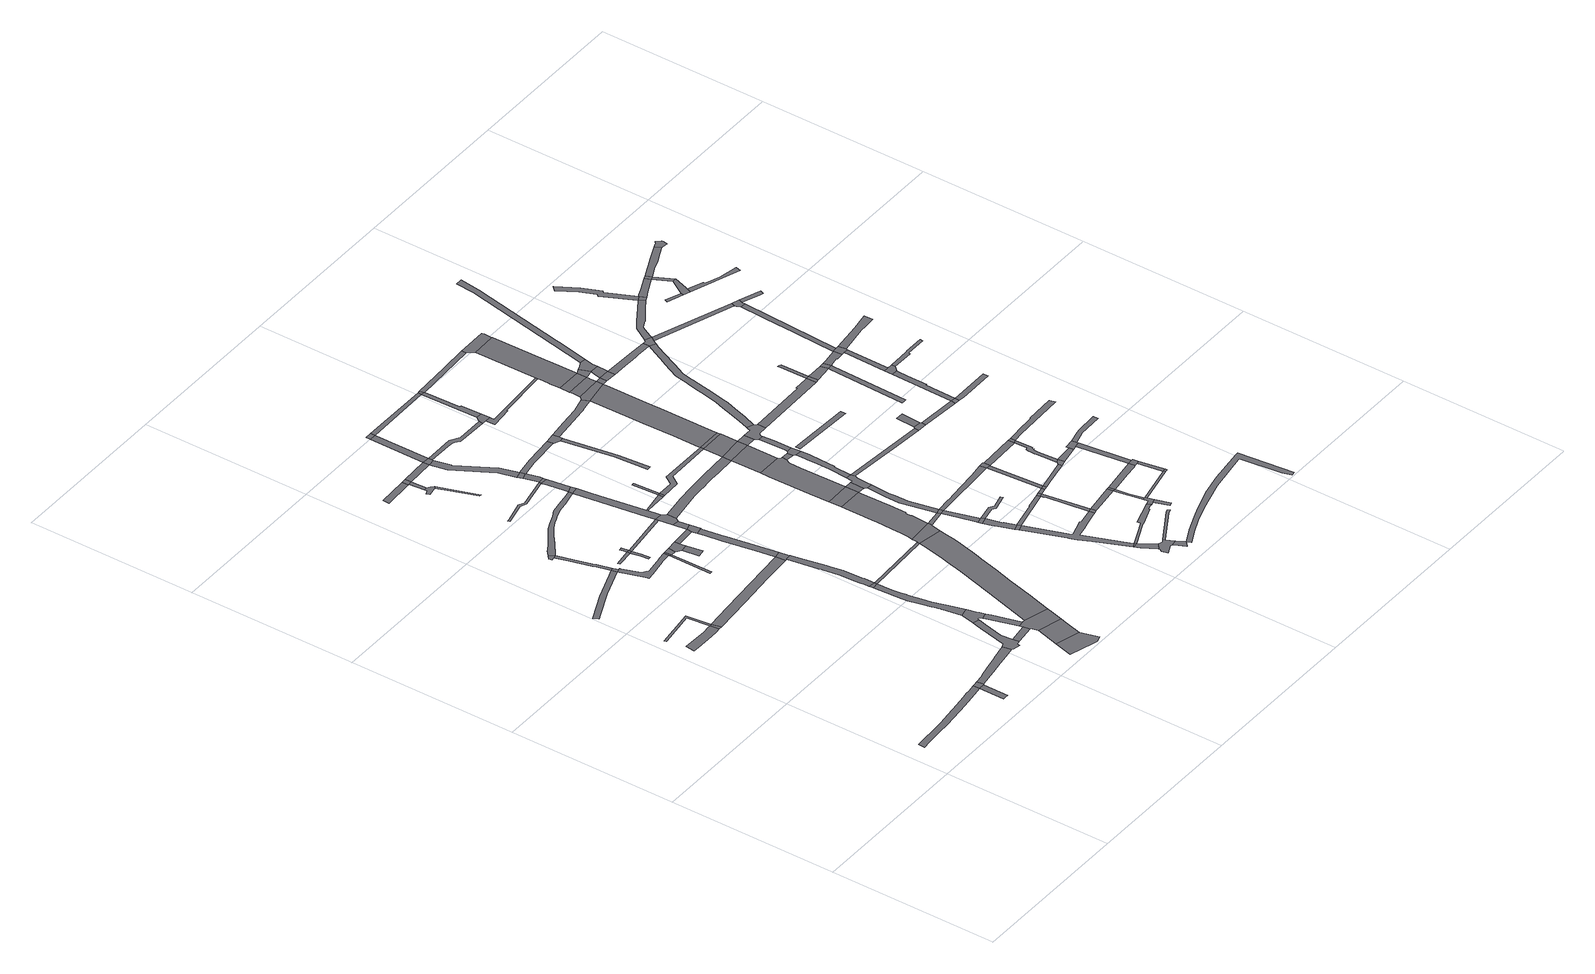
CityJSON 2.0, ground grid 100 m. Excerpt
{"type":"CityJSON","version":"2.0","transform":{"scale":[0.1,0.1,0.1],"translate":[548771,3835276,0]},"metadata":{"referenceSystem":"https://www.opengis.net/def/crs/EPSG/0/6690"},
"CityObjects":{
"road1":{"type":"Road","attributes":{"RoadStructureAttribute.sectionType":"1"},"geometry":[{"type":"MultiSurface","lod":"1","boundaries":[[[0,1,2,3,4,5,6,7,8,9,10,11,12,13,14,15,16,17,18,19]]]}]},
"road2":{"type":"Road","attributes":{"RoadStructureAttribute.sectionType":"1"},"geometry":[{"type":"MultiSurface","lod":"1","boundaries":[[[20,21,22,23,24,25,26,27,28,29,30]]]}]},
"road3":{"type":"Road","attributes":{"RoadStructureAttribute.sectionType":"1"},"geometry":[{"type":"MultiSurface","lod":"1","boundaries":[[[31,32,33,34,30,35]]]}]},
"road4":{"type":"Road","geometry":[{"type":"MultiSurface","lod":"1","boundaries":[[[19,36,37,38,39]]]}]},
"road5":{"type":"Road","geometry":[{"type":"MultiSurface","lod":"1","boundaries":[[[40,41,0,19,39,42,43,44]]]}]},
"road6":{"type":"Road","geometry":[{"type":"MultiSurface","lod":"1","boundaries":[[[35,30,29,45]]]}]},
"road7":{"type":"Road","attributes":{"RoadStructureAttribute.sectionType":"1"},"geometry":[{"type":"MultiSurface","lod":"1","boundaries":[[[46,47,48,49,50,51,52,53]]]}]},
"road8":{"type":"Road","attributes":{"RoadStructureAttribute.sectionType":"1"},"geometry":[{"type":"MultiSurface","lod":"1","boundaries":[[[54,55,56,57,58,59,40,44,60,61,62,63,64,65,66]]]}]},
"road9":{"type":"Road","geometry":[{"type":"MultiSurface","lod":"1","boundaries":[[[67,68,69,70,71]]]}]},
"road10":{"type":"Road","geometry":[{"type":"MultiSurface","lod":"1","boundaries":[[[72,46,53,73]]]}]},
"road11":{"type":"Road","attributes":{"RoadStructureAttribute.sectionType":"1"},"geometry":[{"type":"MultiSurface","lod":"1","boundaries":[[[74,75,76,71,70,77,78,79,46,72]]]}]},
"road12":{"type":"Road","attributes":{"RoadStructureAttribute.sectionType":"1"},"geometry":[{"type":"MultiSurface","lod":"1","boundaries":[[[80,81,82,35,45,83,84,85]]]}]},
"road13":{"type":"Road","attributes":{"RoadStructureAttribute.sectionType":"1"},"geometry":[{"type":"MultiSurface","lod":"1","boundaries":[[[86,87,88,89,90,91,92,93,94,73,53,95,96,97,98,99,100,101,102,103]]]}]},
"road14":{"type":"Road","attributes":{"RoadStructureAttribute.sectionType":"1"},"geometry":[{"type":"MultiSurface","lod":"1","boundaries":[[[104,105,106,107]]]}]},
"road15":{"type":"Road","attributes":{"RoadStructureAttribute.sectionType":"1"},"geometry":[{"type":"MultiSurface","lod":"1","boundaries":[[[108,109,110,111,112,54,66,113,114,115,116,117,118,119,120,121,122,123,124]]]}]},
"road16":{"type":"Road","attributes":{"RoadStructureAttribute.sectionType":"1"},"geometry":[{"type":"MultiSurface","lod":"1","boundaries":[[[125,126,127,128,129,107]]]}]},
"road17":{"type":"Road","geometry":[{"type":"MultiSurface","lod":"1","boundaries":[[[130,118,117,131]]]}]},
"road18":{"type":"Road","geometry":[{"type":"MultiSurface","lod":"1","boundaries":[[[104,107,129,132]]]}]},
"road19":{"type":"Road","geometry":[{"type":"MultiSurface","lod":"1","boundaries":[[[133,134,104,132]]]}]},
"road20":{"type":"Road","attributes":{"RoadStructureAttribute.sectionType":"1"},"geometry":[{"type":"MultiSurface","lod":"1","boundaries":[[[102,135,136,137]]]}]},
"road21":{"type":"Road","geometry":[{"type":"MultiSurface","lod":"1","boundaries":[[[138,139,140,141,142,143]]]}]},
"road22":{"type":"Road","geometry":[{"type":"MultiSurface","lod":"1","boundaries":[[[144,103,102,137]]]}]},
"road23":{"type":"Road","geometry":[{"type":"MultiSurface","lod":"1","boundaries":[[[145,146,147,148,108,124,149,150,151,152]]]}]},
"road24":{"type":"Road","attributes":{"RoadStructureAttribute.sectionType":"1"},"geometry":[{"type":"MultiSurface","lod":"1","boundaries":[[[153,144,137,154]]]}]},
"road25":{"type":"Road","attributes":{"RoadStructureAttribute.sectionType":"1"},"geometry":[{"type":"MultiSurface","lod":"1","boundaries":[[[155,156,152,151,157,158,159,160]]]}]},
"road26":{"type":"Road","attributes":{"RoadStructureAttribute.sectionType":"1"},"geometry":[{"type":"MultiSurface","lod":"1","boundaries":[[[161,138,143,162,163]]]}]},
"road27":{"type":"Road","attributes":{"RoadStructureAttribute.sectionType":"1"},"geometry":[{"type":"MultiSurface","lod":"1","boundaries":[[[164,165,166,167]]]}]},
"road28":{"type":"Road","attributes":{"RoadStructureAttribute.sectionType":"1"},"geometry":[{"type":"MultiSurface","lod":"1","boundaries":[[[168,169,170,171,172,173,174,175,176,177,178,179,180,181,182,67,71,183,184,185,186,187,188,189,190,191,192,193,194,195,196,197,198,199,200,201,202]]]}]},
"road29":{"type":"Road","attributes":{"RoadStructureAttribute.sectionType":"1"},"geometry":[{"type":"MultiSurface","lod":"1","boundaries":[[[203,204,205,206,207,208,209,210,211,212,213,214,215,216,217,218,219,220,148,147]]]}]},
"road30":{"type":"Road","geometry":[{"type":"MultiSurface","lod":"1","boundaries":[[[221,222,223,224]]]}]},
"road31":{"type":"Road","geometry":[{"type":"MultiSurface","lod":"1","boundaries":[[[225,153,154,224,223,226]]]}]},
"road32":{"type":"Road","geometry":[{"type":"MultiSurface","lod":"1","boundaries":[[[227,160,159,130,131,228,229,161,163,230,231]]]}]},
"road33":{"type":"Road","geometry":[{"type":"MultiSurface","lod":"1","boundaries":[[[232,233,211,210,234]]]}]},
"road34":{"type":"Road","attributes":{"RoadStructureAttribute.sectionType":"1"},"geometry":[{"type":"MultiSurface","lod":"1","boundaries":[[[235,132,129,236]]]}]},
"road35":{"type":"Road","geometry":[{"type":"MultiSurface","lod":"1","boundaries":[[[237,238,239,240,241,242,243,244]]]}]},
"road36":{"type":"Road","attributes":{"RoadStructureAttribute.sectionType":"1"},"geometry":[{"type":"MultiSurface","lod":"1","boundaries":[[[245,246,239,238]]]}]},
"road37":{"type":"Road","attributes":{"RoadStructureAttribute.sectionType":"1"},"geometry":[{"type":"MultiSurface","lod":"1","boundaries":[[[247,248,249,250,251,252,253,254,255,256,257,258,259,260,261,262,232,234]]]}]},
"road38":{"type":"Road","geometry":[{"type":"MultiSurface","lod":"1","boundaries":[[[263,164,167,264,246,245]]]}]},
"road39":{"type":"Road","attributes":{"RoadStructureAttribute.sectionType":"1"},"geometry":[{"type":"MultiSurface","lod":"1","boundaries":[[[265,266,267,268,269,270,244,243]]]}]},
"road40":{"type":"Road","attributes":{"RoadStructureAttribute.sectionType":"1"},"geometry":[{"type":"MultiSurface","lod":"1","boundaries":[[[271,272,225,226,273,274]]]}]},
"road41":{"type":"Road","geometry":[{"type":"MultiSurface","lod":"1","boundaries":[[[275,276,80,85,254,253]]]}]},
"road42":{"type":"Road","attributes":{"RoadStructureAttribute.sectionType":"1"},"geometry":[{"type":"MultiSurface","lod":"1","boundaries":[[[277,278,279,280,281,282,283,284,285,286]]]}]},
"road43":{"type":"Road","attributes":{"RoadStructureAttribute.sectionType":"1"},"geometry":[{"type":"MultiSurface","lod":"1","boundaries":[[[287,288,289,290,291,292,293,294,80,276]]]}]},
"road44":{"type":"Road","attributes":{"RoadStructureAttribute.sectionType":"1"},"geometry":[{"type":"MultiSurface","lod":"1","boundaries":[[[295,263,245,296]]]}]},
"road45":{"type":"Road","geometry":[{"type":"MultiSurface","lod":"1","boundaries":[[[297,298,271,274,291,290]]]}]},
"road46":{"type":"Road","attributes":{"RoadStructureAttribute.sectionType":"1"},"geometry":[{"type":"MultiSurface","lod":"1","boundaries":[[[299,271,298,300]]]}]},
"road47":{"type":"Road","geometry":[{"type":"MultiSurface","lod":"1","boundaries":[[[235,236,301,299,300,302,303,304,305]]]}]},
"road48":{"type":"Road","attributes":{"RoadStructureAttribute.sectionType":"1"},"geometry":[{"type":"MultiSurface","lod":"1","boundaries":[[[306,234,210,307]]]}]},
"road49":{"type":"Road","attributes":{"RoadStructureAttribute.sectionType":"1"},"geometry":[{"type":"MultiSurface","lod":"1","boundaries":[[[308,309,310,311,312,202,313,314,315,235,305]]]}]},
"road50":{"type":"Road","geometry":[{"type":"MultiSurface","lod":"1","boundaries":[[[295,296,316,317,318,319]]]}]},
"road51":{"type":"Road","attributes":{"RoadStructureAttribute.sectionType":"1"},"geometry":[{"type":"MultiSurface","lod":"1","boundaries":[[[307,320,321,322,323,324,325,326,327,328,329,330,331,227,231,332,333,334,335,336,337,338,339,340,341,342,343,344]]]}]},
"road52":{"type":"Road","geometry":[{"type":"MultiSurface","lod":"1","boundaries":[[[345,346,168,202,312]]]}]},
"road53":{"type":"Road","attributes":{"RoadStructureAttribute.sectionType":"1"},"geometry":[{"type":"MultiSurface","lod":"1","boundaries":[[[347,348,349,316,296,350,351,352,353]]]}]},
"road54":{"type":"Road","attributes":{"RoadStructureAttribute.sectionType":"1"},"geometry":[{"type":"MultiSurface","lod":"1","boundaries":[[[286,354,355,356,357,346,345,358]]]}]},
"road55":{"type":"Road","geometry":[{"type":"MultiSurface","lod":"1","boundaries":[[[359,277,286,358]]]}]},
"road56":{"type":"Road","attributes":{"RoadStructureAttribute.sectionType":"1"},"geometry":[{"type":"MultiSurface","lod":"1","boundaries":[[[360,361,362,363,364,365,277,359]]]}]},
"road57":{"type":"Road","geometry":[{"type":"MultiSurface","lod":"1","boundaries":[[[366,353,352,363,362]]]}]},
"road58":{"type":"Road","attributes":{"RoadStructureAttribute.sectionType":"1"},"geometry":[{"type":"MultiSurface","lod":"1","boundaries":[[[367,368,369,370,371]]]}]},
"road59":{"type":"Road","attributes":{"RoadStructureAttribute.sectionType":"1"},"geometry":[{"type":"MultiSurface","lod":"1","boundaries":[[[372,295,319,373,374,375]]]}]},
"road60":{"type":"Road","geometry":[{"type":"MultiSurface","lod":"1","boundaries":[[[376,377,372,375]]]}]},
"road61":{"type":"Road","geometry":[{"type":"MultiSurface","lod":"1","boundaries":[[[378,367,371,379]]]}]},
"road62":{"type":"Road","geometry":[{"type":"MultiSurface","lod":"1","boundaries":[[[380,381,382,367,378]]]}]},
"road63":{"type":"Road","attributes":{"RoadStructureAttribute.sectionType":"1"},"geometry":[{"type":"MultiSurface","lod":"1","boundaries":[[[383,384,319,318,385,386,387,388,389,390,391,392,393]]]}]},
"road64":{"type":"Road","attributes":{"RoadStructureAttribute.sectionType":"1"},"geometry":[{"type":"MultiSurface","lod":"1","boundaries":[[[394,395,366,362,396,397,398,399]]]}]},
"road65":{"type":"Road","attributes":{"RoadStructureAttribute.sectionType":"1"},"geometry":[{"type":"MultiSurface","lod":"1","boundaries":[[[400,401,402,403,404,405,406,304,303,407,408,409,410,411,412,413,414,415,416]]]}]},
"road66":{"type":"Road","geometry":[{"type":"MultiSurface","lod":"1","boundaries":[[[417,418,419,420,306,307,344,421,422,423]]]}]},
"road67":{"type":"Road","attributes":{"RoadStructureAttribute.sectionType":"1"},"geometry":[{"type":"MultiSurface","lod":"1","boundaries":[[[376,375,424,425]]]}]},
"road68":{"type":"Road","attributes":{"RoadStructureAttribute.sectionType":"1"},"geometry":[{"type":"MultiSurface","lod":"1","boundaries":[[[426,427,428,429,430,431,432,418,417,433,434,435,436,437,438,439,440]]]}]},
"road69":{"type":"Road","attributes":{"RoadStructureAttribute.sectionType":"1"},"geometry":[{"type":"MultiSurface","lod":"1","boundaries":[[[441,442,378,379,443,444,445,446]]]}]},
"road70":{"type":"Road","attributes":{"RoadStructureAttribute.sectionType":"1"},"geometry":[{"type":"MultiSurface","lod":"1","boundaries":[[[447,448,449,450,451,452,453]]]}]},
"road71":{"type":"Road","geometry":[{"type":"MultiSurface","lod":"1","boundaries":[[[454,394,399,455,453,452,456]]]}]},
"road72":{"type":"Road","attributes":{"RoadStructureAttribute.sectionType":"1"},"geometry":[{"type":"MultiSurface","lod":"1","boundaries":[[[457,417,423,458]]]}]},
"road73":{"type":"Road","geometry":[{"type":"MultiSurface","lod":"1","boundaries":[[[459,460,426,440]]]}]},
"road74":{"type":"Road","geometry":[{"type":"MultiSurface","lod":"1","boundaries":[[[461,462,463,464,393,392,465,466]]]}]},
"road75":{"type":"Road","geometry":[{"type":"MultiSurface","lod":"1","boundaries":[[[467,468,469,470]]]}]},
"road76":{"type":"Road","attributes":{"RoadStructureAttribute.sectionType":"1"},"geometry":[{"type":"MultiSurface","lod":"1","boundaries":[[[471,458,472,473,468,467]]]}]},
"road77":{"type":"Road","attributes":{"RoadStructureAttribute.sectionType":"1"},"geometry":[{"type":"MultiSurface","lod":"1","boundaries":[[[474,475,470,469,476,477,478,479]]]}]},
"road78":{"type":"Road","geometry":[{"type":"MultiSurface","lod":"1","boundaries":[[[480,457,458,471]]]}]},
"road79":{"type":"Road","geometry":[{"type":"MultiSurface","lod":"1","boundaries":[[[479,478,481,482]]]}]},
"road80":{"type":"Road","attributes":{"RoadStructureAttribute.sectionType":"1"},"geometry":[{"type":"MultiSurface","lod":"1","boundaries":[[[483,484,485,486,487,460,459,488,489,490,491,492,493]]]}]},
"road81":{"type":"Road","attributes":{"RoadStructureAttribute.sectionType":"1"},"geometry":[{"type":"MultiSurface","lod":"1","boundaries":[[[494,495,496,497,498,457,480,499,500,501,502,503]]]}]},
"road82":{"type":"Road","attributes":{"RoadStructureAttribute.sectionType":"1"},"geometry":[{"type":"MultiSurface","lod":"1","boundaries":[[[424,462,461,504,505,506]]]}]},
"road83":{"type":"Road","attributes":{"RoadStructureAttribute.sectionType":"1"},"geometry":[{"type":"MultiSurface","lod":"1","boundaries":[[[459,440,507,508]]]}]},
"road84":{"type":"Road","geometry":[{"type":"MultiSurface","lod":"1","boundaries":[[[509,510,511]]]}]},
"road85":{"type":"Road","attributes":{"RoadStructureAttribute.sectionType":"1"},"geometry":[{"type":"MultiSurface","lod":"1","boundaries":[[[511,510,512,513,514]]]}]},
"road86":{"type":"Road","attributes":{"RoadStructureAttribute.sectionType":"1"},"geometry":[{"type":"MultiSurface","lod":"1","boundaries":[[[515,516,517,518,482,481,519,520,521,522,523,524,510,509,525,526,527,528,529,530,531,532]]]}]},
"road87":{"type":"Road","geometry":[{"type":"MultiSurface","lod":"1","boundaries":[[[533,425,424,506]]]}]},
"road88":{"type":"Road","geometry":[{"type":"MultiSurface","lod":"1","boundaries":[[[534,535,536,537,508,507,538,539,494,503,540,541,542,543,544]]]}]},
"road89":{"type":"Road","geometry":[{"type":"MultiSurface","lod":"1","boundaries":[[[545,546,514,513,547,548,549,550,551,552,553,554]]]}]},
"road90":{"type":"Road","geometry":[{"type":"MultiSurface","lod":"1","boundaries":[[[555,416,556,485,484]]]}]},
"road91":{"type":"Road","geometry":[{"type":"MultiSurface","lod":"1","boundaries":[[[557,558,559,560,561,562,467,470]]]}]},
"road92":{"type":"Road","attributes":{"RoadStructureAttribute.sectionType":"1"},"geometry":[{"type":"MultiSurface","lod":"1","boundaries":[[[563,564,565,566,454,456,567,568,569,570,571,572,573]]]}]},
"road93":{"type":"Road","geometry":[{"type":"MultiSurface","lod":"1","boundaries":[[[574,552,551,575,576,577]]]}]},
"road94":{"type":"Road","geometry":[{"type":"MultiSurface","lod":"1","boundaries":[[[578,400,416,555]]]}]},
"road95":{"type":"Road","attributes":{"RoadStructureAttribute.sectionType":"1"},"geometry":[{"type":"MultiSurface","lod":"1","boundaries":[[[579,580,581,479,482,582]]]}]},
"road96":{"type":"Road","attributes":{"RoadStructureAttribute.sectionType":"1"},"geometry":[{"type":"MultiSurface","lod":"1","boundaries":[[[445,583,584,400,578,585,586,587]]]}]},
"road97":{"type":"Road","attributes":{"RoadStructureAttribute.sectionType":"1"},"geometry":[{"type":"MultiSurface","lod":"1","boundaries":[[[588,589,466,465,590,591,592,593,594,595,596]]]}]},
"road98":{"type":"Road","geometry":[{"type":"MultiSurface","lod":"1","boundaries":[[[597,446,445,587]]]}]},
"road99":{"type":"Road","attributes":{"RoadStructureAttribute.sectionType":"1"},"geometry":[{"type":"MultiSurface","lod":"1","boundaries":[[[598,599,600,601,602,603,604,534,544,605,606,607,608,609,610,611,612]]]}]},
"road100":{"type":"Road","attributes":{"RoadStructureAttribute.sectionType":"1"},"geometry":[{"type":"MultiSurface","lod":"1","boundaries":[[[493,492,613,614]]]}]},
"road101":{"type":"Road","attributes":{"RoadStructureAttribute.sectionType":"1"},"geometry":[{"type":"MultiSurface","lod":"1","boundaries":[[[615,616,617,618,619,620,480,471,621]]]}]},
"road102":{"type":"Road","geometry":[{"type":"MultiSurface","lod":"1","boundaries":[[[622,623,624,625,626,614,613,627,628,598,612]]]}]},
"road103":{"type":"Road","attributes":{"RoadStructureAttribute.sectionType":"1"},"geometry":[{"type":"MultiSurface","lod":"1","boundaries":[[[629,630,631,632,633,634,509,511,635,636,637,638,639,640,641]]]}]},
"road104":{"type":"Road","attributes":{"RoadStructureAttribute.sectionType":"1"},"geometry":[{"type":"MultiSurface","lod":"1","boundaries":[[[642,578,555,643]]]}]},
"road105":{"type":"Road","geometry":[{"type":"MultiSurface","lod":"1","boundaries":[[[644,532,531,645]]]}]},
"road106":{"type":"Road","attributes":{"RoadStructureAttribute.sectionType":"1"},"geometry":[{"type":"MultiSurface","lod":"1","boundaries":[[[646,647,648,649,624,623]]]}]},
"road107":{"type":"Road","attributes":{"RoadStructureAttribute.sectionType":"1"},"geometry":[{"type":"MultiSurface","lod":"1","boundaries":[[[650,651,652,653,654,655,656,657,545,554]]]}]},
"road108":{"type":"Road","attributes":{"RoadStructureAttribute.sectionType":"1"},"geometry":[{"type":"MultiSurface","lod":"1","boundaries":[[[658,582,659,660,532,644]]]}]},
"road109":{"type":"Road","attributes":{"RoadStructureAttribute.sectionType":"1"},"geometry":[{"type":"MultiSurface","lod":"1","boundaries":[[[661,662,663,664,665,573,666,667,668,669,446,597]]]}]},
"road110":{"type":"Road","attributes":{"RoadStructureAttribute.sectionType":"1"},"geometry":[{"type":"MultiSurface","lod":"1","boundaries":[[[670,671,533,506,672]]]}]},
"road111":{"type":"Road","geometry":[{"type":"MultiSurface","lod":"1","boundaries":[[[673,579,582,658]]]}]},
"road112":{"type":"Road","geometry":[{"type":"MultiSurface","lod":"1","boundaries":[[[674,675,676,642,643,677,648,647,678,679,680,681,682]]]}]},
"road113":{"type":"Road","attributes":{"RoadStructureAttribute.sectionType":"1"},"geometry":[{"type":"MultiSurface","lod":"1","boundaries":[[[683,673,658,684]]]}]},
"road114":{"type":"Road","attributes":{"RoadStructureAttribute.sectionType":"1"},"geometry":[{"type":"MultiSurface","lod":"1","boundaries":[[[685,644,645,686,687]]]}]},
"road115":{"type":"Road","geometry":[{"type":"MultiSurface","lod":"1","boundaries":[[[683,684,688,689]]]}]},
"road116":{"type":"Road","geometry":[{"type":"MultiSurface","lod":"1","boundaries":[[[690,691,692,563,573,665]]]}]},
"road117":{"type":"Road","attributes":{"RoadStructureAttribute.sectionType":"1"},"geometry":[{"type":"MultiSurface","lod":"1","boundaries":[[[693,544,543,694,695,696]]]}]},
"road118":{"type":"Road","attributes":{"RoadStructureAttribute.sectionType":"1"},"geometry":[{"type":"MultiSurface","lod":"1","boundaries":[[[621,683,689,697]]]}]},
"road119":{"type":"Road","attributes":{"RoadStructureAttribute.sectionType":"1"},"geometry":[{"type":"MultiSurface","lod":"1","boundaries":[[[698,699,700,691,690,701,702,703,704,705]]]}]},
"road120":{"type":"Road","geometry":[{"type":"MultiSurface","lod":"1","boundaries":[[[706,698,705,707]]]}]},
"road121":{"type":"Road","geometry":[{"type":"MultiSurface","lod":"1","boundaries":[[[708,709,710,629,641,711,712,713,714,715]]]}]},
"road122":{"type":"Road","geometry":[{"type":"MultiSurface","lod":"1","boundaries":[[[716,717,718,713,712]]]}]},
"road123":{"type":"Road","geometry":[{"type":"MultiSurface","lod":"1","boundaries":[[[719,615,621,697,720,721]]]}]},
"road124":{"type":"Road","attributes":{"RoadStructureAttribute.sectionType":"1"},"geometry":[{"type":"MultiSurface","lod":"1","boundaries":[[[687,722,709,708,723,724]]]}]},
"road125":{"type":"Road","attributes":{"RoadStructureAttribute.sectionType":"1"},"geometry":[{"type":"MultiSurface","lod":"1","boundaries":[[[725,726,727,728]]]}]},
"road126":{"type":"Road","geometry":[{"type":"MultiSurface","lod":"1","boundaries":[[[729,685,687,724]]]}]},
"road127":{"type":"Road","attributes":{"RoadStructureAttribute.sectionType":"1"},"geometry":[{"type":"MultiSurface","lod":"1","boundaries":[[[730,731,689,688,732,733]]]}]},
"road128":{"type":"Road","attributes":{"RoadStructureAttribute.sectionType":"1"},"geometry":[{"type":"MultiSurface","lod":"1","boundaries":[[[734,690,665,735]]]}]},
"road129":{"type":"Road","geometry":[{"type":"MultiSurface","lod":"1","boundaries":[[[736,737,738,739,740,741,596,595,742,743,744,706,707]]]}]},
"road130":{"type":"Road","attributes":{"RoadStructureAttribute.sectionType":"1"},"geometry":[{"type":"MultiSurface","lod":"1","boundaries":[[[745,707,705,746,747]]]}]},
"road131":{"type":"Road","geometry":[{"type":"MultiSurface","lod":"1","boundaries":[[[748,734,735,749,750]]]}]},
"road132":{"type":"Road","attributes":{"RoadStructureAttribute.sectionType":"1"},"geometry":[{"type":"MultiSurface","lod":"1","boundaries":[[[747,751,752,734,748,753,754,755]]]}]},
"road133":{"type":"Road","attributes":{"RoadStructureAttribute.sectionType":"1"},"geometry":[{"type":"MultiSurface","lod":"1","boundaries":[[[756,757,758,759,760,761,762,577,763,764,765,766,767,768,769,770,771,772]]]}]},
"road134":{"type":"Road","attributes":{"RoadStructureAttribute.sectionType":"1"},"geometry":[{"type":"MultiSurface","lod":"1","boundaries":[[[773,774,721,720,775]]]}]},
"road135":{"type":"Road","geometry":[{"type":"MultiSurface","lod":"1","boundaries":[[[776,777,778,779,670,672,780,740,739]]]}]},
"road136":{"type":"Road","geometry":[{"type":"MultiSurface","lod":"1","boundaries":[[[781,782,745,747,755,783,784,785]]]}]},
"road137":{"type":"Road","attributes":{"RoadStructureAttribute.sectionType":"1"},"geometry":[{"type":"MultiSurface","lod":"1","boundaries":[[[786,708,715,787]]]}]},
"road138":{"type":"Road","attributes":{"RoadStructureAttribute.sectionType":"1"},"geometry":[{"type":"MultiSurface","lod":"1","boundaries":[[[788,729,724,789,790,791,792]]]}]},
"road139":{"type":"Road","geometry":[{"type":"MultiSurface","lod":"1","boundaries":[[[793,794,730,733,795]]]}]},
"road140":{"type":"Road","attributes":{"RoadStructureAttribute.sectionType":"1"},"geometry":[{"type":"MultiSurface","lod":"1","boundaries":[[[796,797,798,799,800,801,802,803,804,805,806,807,808,809,810,811,812,813,674,682,814,815,816,817,818,819,820,821,822,823,824,825,826,827,828,829,830]]]}]},
"road141":{"type":"Road","attributes":{"RoadStructureAttribute.sectionType":"1"},"geometry":[{"type":"MultiSurface","lod":"1","boundaries":[[[831,832,833,834,681,680,835]]]}]},
"road142":{"type":"Road","attributes":{"RoadStructureAttribute.sectionType":"1"},"geometry":[{"type":"MultiSurface","lod":"1","boundaries":[[[836,837,838,839,840,841,842,843,775,844,845,846,847,848,849,850,794,793]]]}]},
"road143":{"type":"Road","geometry":[{"type":"MultiSurface","lod":"1","boundaries":[[[851,696,695,852,853,854]]]}]},
"road144":{"type":"Road","attributes":{"RoadStructureAttribute.sectionType":"1"},"geometry":[{"type":"MultiSurface","lod":"1","boundaries":[[[855,793,795,856]]]}]},
"road145":{"type":"Road","geometry":[{"type":"MultiSurface","lod":"1","boundaries":[[[857,858,859,851,854]]]}]},
"road146":{"type":"Road","geometry":[{"type":"MultiSurface","lod":"1","boundaries":[[[860,773,775,843]]]}]},
"road147":{"type":"Road","geometry":[{"type":"MultiSurface","lod":"1","boundaries":[[[861,786,787,862]]]}]},
"road148":{"type":"Road","attributes":{"RoadStructureAttribute.sectionType":"1"},"geometry":[{"type":"MultiSurface","lod":"1","boundaries":[[[863,864,748,750,865,866,867,868,869,796,870]]]}]},
"road149":{"type":"Road","attributes":{"RoadStructureAttribute.sectionType":"1"},"geometry":[{"type":"MultiSurface","lod":"1","boundaries":[[[871,872,786,861]]]}]},
"road150":{"type":"Road","geometry":[{"type":"MultiSurface","lod":"1","boundaries":[[[873,874,788,792,872,871]]]}]},
"road151":{"type":"Road","attributes":{"RoadStructureAttribute.sectionType":"1"},"geometry":[{"type":"MultiSurface","lod":"1","boundaries":[[[875,876,788,874]]]}]},
"road152":{"type":"Road","geometry":[{"type":"MultiSurface","lod":"1","boundaries":[[[877,878,855,856,876,875,879]]]}]},
"road153":{"type":"Road","attributes":{"RoadStructureAttribute.sectionType":"1"},"geometry":[{"type":"MultiSurface","lod":"1","boundaries":[[[853,852,880,881]]]}]},
"road154":{"type":"Road","attributes":{"RoadStructureAttribute.sectionType":"1"},"geometry":[{"type":"MultiSurface","lod":"1","boundaries":[[[882,883,884,781,785,885,886,887,888]]]}]},
"road155":{"type":"Road","geometry":[{"type":"MultiSurface","lod":"1","boundaries":[[[831,835,889,890]]]}]},
"road156":{"type":"Road","geometry":[{"type":"MultiSurface","lod":"1","boundaries":[[[891,892,893,870,796,830,894,895]]]}]},
"road157":{"type":"Road","geometry":[{"type":"MultiSurface","lod":"1","boundaries":[[[896,897,898,899,831,890]]]}]},
"road158":{"type":"Road","attributes":{"RoadStructureAttribute.sectionType":"1"},"geometry":[{"type":"MultiSurface","lod":"1","boundaries":[[[900,901,902,903,904,860,843,905,906]]]}]},
"road159":{"type":"Road","attributes":{"RoadStructureAttribute.sectionType":"1"},"geometry":[{"type":"MultiSurface","lod":"1","boundaries":[[[907,908,909,910,911,912,913]]]}]},
"road160":{"type":"Road","attributes":{"RoadStructureAttribute.sectionType":"1"},"geometry":[{"type":"MultiSurface","lod":"1","boundaries":[[[914,915,916,877,879,917,918]]]}]},
"road161":{"type":"Road","attributes":{"RoadStructureAttribute.sectionType":"1"},"geometry":[{"type":"MultiSurface","lod":"1","boundaries":[[[919,890,889,920,913]]]}]},
"road162":{"type":"Road","geometry":[{"type":"MultiSurface","lod":"1","boundaries":[[[881,880,921,922]]]}]},
"road163":{"type":"Road","geometry":[{"type":"MultiSurface","lod":"1","boundaries":[[[923,919,913,912,924]]]}]},
"road164":{"type":"Road","attributes":{"RoadStructureAttribute.sectionType":"1"},"geometry":[{"type":"MultiSurface","lod":"1","boundaries":[[[925,881,922,926,927,928,929]]]}]},
"road165":{"type":"Road","attributes":{"RoadStructureAttribute.sectionType":"1"},"geometry":[{"type":"MultiSurface","lod":"1","boundaries":[[[930,931,932,933,934,935,891,895,936,937,938,939,940,941,942,943,944,945]]]}]},
"road166":{"type":"Road","attributes":{"RoadStructureAttribute.sectionType":"1"},"geometry":[{"type":"MultiSurface","lod":"1","boundaries":[[[946,947,948,923,924,949,950,951]]]}]},
"road167":{"type":"Road","attributes":{"RoadStructureAttribute.sectionType":"1"},"geometry":[{"type":"MultiSurface","lod":"1","boundaries":[[[922,921,952,953,954]]]}]},
"road168":{"type":"Road","geometry":[{"type":"MultiSurface","lod":"1","boundaries":[[[955,925,929,956,957,958]]]}]},
"road169":{"type":"Road","attributes":{"RoadStructureAttribute.sectionType":"1"},"geometry":[{"type":"MultiSurface","lod":"1","boundaries":[[[959,955,958,960]]]}]},
"road170":{"type":"Road","attributes":{"RoadStructureAttribute.sectionType":"1"},"geometry":[{"type":"MultiSurface","lod":"1","boundaries":[[[895,894,961,962]]]}]},
"road171":{"type":"Road","geometry":[{"type":"MultiSurface","lod":"1","boundaries":[[[963,964,965,966,967,946,951,968,969,959,960,970]]]}]},
"road172":{"type":"Road","attributes":{"RoadStructureAttribute.sectionType":"1"},"geometry":[{"type":"MultiSurface","lod":"1","boundaries":[[[971,972,973,974,975,976,977,978,979,980,930,981]]]}]},
"road173":{"type":"Road","geometry":[{"type":"MultiSurface","lod":"1","boundaries":[[[981,930,945,982]]]}]},
"road174":{"type":"Road","attributes":{"RoadStructureAttribute.sectionType":"1"},"geometry":[{"type":"MultiSurface","lod":"1","boundaries":[[[983,984,957,956,985,986,987,988]]]}]},
"road175":{"type":"Road","attributes":{"RoadStructureAttribute.sectionType":"1"},"geometry":[{"type":"MultiSurface","lod":"1","boundaries":[[[989,990,991,967,966,992]]]}]},
"road176":{"type":"Road","geometry":[{"type":"MultiSurface","lod":"1","boundaries":[[[993,994,995,996,997]]]}]},
"road177":{"type":"Road","attributes":{"RoadStructureAttribute.sectionType":"1"},"geometry":[{"type":"MultiSurface","lod":"1","boundaries":[[[998,999,1000,963,970,1001,1002,1003,1004,1005]]]}]},
"road178":{"type":"Road","attributes":{"RoadStructureAttribute.sectionType":"1"},"geometry":[{"type":"MultiSurface","lod":"1","boundaries":[[[1006,1007,1008,1009,1010,981,982,1011,1012]]]}]},
"road179":{"type":"Road","geometry":[{"type":"MultiSurface","lod":"1","boundaries":[[[962,961,1013,1014,989,992,1015,1016]]]}]},
"road180":{"type":"Road","geometry":[{"type":"MultiSurface","lod":"1","boundaries":[[[1017,1018,1019,1020,997,996,1021,1022]]]}]},
"road181":{"type":"Road","geometry":[{"type":"MultiSurface","lod":"1","boundaries":[[[1023,1006,1012,1024]]]}]},
"road182":{"type":"Road","attributes":{"RoadStructureAttribute.sectionType":"1"},"geometry":[{"type":"MultiSurface","lod":"1","boundaries":[[[1024,1012,1020,1019]]]}]},
"road183":{"type":"Road","attributes":{"RoadStructureAttribute.sectionType":"1"},"geometry":[{"type":"MultiSurface","lod":"1","boundaries":[[[1016,1015,1025,1026,1027]]]}]},
"road184":{"type":"Road","attributes":{"RoadStructureAttribute.sectionType":"1"},"geometry":[{"type":"MultiSurface","lod":"1","boundaries":[[[1028,1029,1030,1022,1021,1031,1032]]]}]},
"road185":{"type":"Road","attributes":{"RoadStructureAttribute.sectionType":"1"},"geometry":[{"type":"MultiSurface","lod":"1","boundaries":[[[1033,1034,1035,1036,1037,1023,1024,1038,1039,1040,1041,1042,1043]]]}]},
"road186":{"type":"Road","geometry":[{"type":"MultiSurface","lod":"1","boundaries":[[[1044,1045,1046,1047,1033,1043,1048,1049,1050]]]}]}
},
"vertices":[
[673,315,0],[630,310,0],[609,308,0],[569,303,0],[497,293,0],[402,281,0],[330,273,0],[261,268,0],[170,263,0],[119,260,0],[115,219,0],[119,220,0],[159,227,0],[257,232,0],[349,236,0],[385,241,0],[468,251,0],[554,260,0],[618,269,0],[678,277,0],
[292,1694,0],[283,1693,0],[248,1691,0],[99,1694,0],[96,1694,0],[89,1638,0],[125,1638,0],[239,1637,0],[282,1638,0],[310,1640,0],[306,1695,0],
[300,1843,0],[68,1811,0],[71,1798,0],[290,1830,0],[317,1697,0],
[679,127,0],[696,127,0],[714,127,0],[713,277,0],
[713,320,0],[689,317,0],[715,280,0],[717,281,0],[718,282,0],
[330,1641,0],
[388,2369,0],[349,2355,0],[180,2294,0],[10,2218,0],[24,2186,0],[65,2205,0],[218,2275,0],[397,2338,0],
[1024,382,0],[925,362,0],[918,360,0],[832,342,0],[788,333,0],[759,326,0],[747,286,0],[793,293,0],[796,293,0],[824,298,0],[907,312,0],[966,321,0],[1036,332,0],
[300,2701,0],[281,2683,0],[284,2665,0],[305,2669,0],[325,2674,0],
[407,2376,0],[417,2343,0],
[384,2460,0],[381,2467,0],[349,2586,0],[328,2592,0],[362,2467,0],[365,2458,0],
[966,1755,0],[708,1732,0],[479,1711,0],[560,1661,0],[796,1683,0],[971,1698,0],
[611,2231,0],[611,2228,0],[580,2224,0],[498,2211,0],[484,2221,0],[467,2233,0],[461,2236,0],[427,2338,0],[425,2345,0],[441,2193,0],[446,2173,0],[484,2179,0],[592,2196,0],[591,2199,0],[605,2201,0],[661,2205,0],[661,2204,0],[658,2235,0],
[559,2392,0],[454,2376,0],[460,2364,0],[559,2375,0],
[1099,619,0],[1088,572,0],[1086,561,0],[1059,444,0],[1047,392,0],[1043,326,0],[1086,318,0],[1089,336,0],[1100,337,0],[1111,339,0],[1107,376,0],[1106,377,0],[1099,442,0],[1099,444,0],[1098,448,0],[1127,562,0],[1139,609,0],
[570,2320,0],[575,2270,0],[590,2270,0],[585,2328,0],[577,2378,0],
[1221,392,0],[1230,354,0],
[577,2393,0],
[569,2438,0],[551,2432,0],
[661,1947,0],[674,1947,0],[672,2195,0],
[1204,175,0],[1173,64,0],[1316,24,0],[1341,17,0],[1380,29,0],[1348,135,0],
[669,2236,0],
[1188,645,0],[1186,652,0],[1170,712,0],[1118,701,0],[1142,619,0],[1154,619,0],[1161,603,0],[1197,613,0],
[707,2239,0],[702,2196,0],
[1250,423,0],[1206,582,0],[1162,600,0],[1170,572,0],[1215,413,0],[1252,418,0],
[1242,312,0],[1377,238,0],[1386,273,0],
[366,3660,0],[190,3651,0],[187,3614,0],[368,3622,0],
[793,2925,0],[762,2919,0],[684,2906,0],[621,2894,0],[581,2874,0],[520,2847,0],[482,2829,0],[474,2825,0],[452,2809,0],[397,2770,0],[371,2750,0],[350,2739,0],[340,2733,0],[326,2726,0],[322,2721,0],[334,2680,0],[342,2687,0],[354,2696,0],[381,2718,0],[403,2735,0],[429,2755,0],[453,2774,0],[470,2787,0],[486,2800,0],[502,2809,0],[523,2822,0],[544,2833,0],[568,2843,0],[586,2851,0],[611,2860,0],[632,2868,0],[656,2872,0],[700,2880,0],[749,2891,0],[796,2901,0],
[1140,820,0],[1119,895,0],[1113,930,0],[1095,1029,0],[1095,1031,0],[1090,1064,0],[1084,1116,0],[1081,1203,0],[1043,1200,0],[1055,1029,0],[1057,996,0],[1072,930,0],[1086,866,0],[1092,863,0],[1097,835,0],[1098,829,0],[1100,815,0],[1101,812,0],
[746,2076,0],[789,2083,0],[775,2179,0],[732,2173,0],
[768,2244,0],[770,2214,0],
[1271,419,0],[1234,355,0],[1234,354,0],[1408,351,0],[1415,378,0],
[1041,1225,0],[1042,1214,0],[1080,1220,0],
[864,2431,0],[866,2415,0],
[419,3520,0],[403,3533,0],[382,3531,0],[383,3515,0],[359,3505,0],[368,3485,0],[423,3498,0],[436,3506,0],
[397,3624,0],[374,3622,0],
[1078,1284,0],[1077,1288,0],[1073,1411,0],[1061,1479,0],[1055,1505,0],[1030,1623,0],[1016,1702,0],[982,1699,0],[982,1696,0],[1012,1519,0],[1015,1502,0],[1016,1498,0],[1031,1405,0],[1035,1329,0],[1038,1282,0],[1040,1252,0],
[395,3661,0],[371,3621,0],
[441,3447,0],[503,3272,0],[508,3272,0],[513,3272,0],[512,3273,0],[453,3452,0],
[889,2254,0],[783,2245,0],[780,2215,0],[887,2224,0],
[1013,1716,0],[1005,1762,0],
[770,3092,0],[590,3055,0],[557,3072,0],[419,3036,0],[418,3036,0],[420,3031,0],[423,3026,0],[553,3057,0],[588,3040,0],[771,3079,0],
[991,1844,0],[955,2059,0],[955,2062,0],[932,2198,0],[893,2191,0],[901,2143,0],[915,2056,0],[947,1864,0],
[564,3669,0],[565,3632,0],
[937,2199,0],[927,2265,0],
[878,2331,0],[918,2330,0],
[872,2378,0],[924,2339,0],[932,2352,0],[932,2409,0],[911,2430,0],
[1481,1239,0],[1480,1224,0],
[905,2473,0],[902,2493,0],[870,2705,0],[851,2830,0],[839,2908,0],[797,2893,0],[834,2641,0],[858,2472,0],
[606,3635,0],[606,3637,0],[606,3643,0],[607,3665,0],
[1480,1220,0],[1478,1212,0],[1471,1168,0],[1460,1117,0],[1445,1052,0],[1441,1037,0],[1437,1022,0],[1427,978,0],[1422,960,0],[1407,904,0],[1353,707,0],[1291,490,0],[1434,444,0],[1454,514,0],[1475,590,0],[1497,673,0],[1529,785,0],[1559,894,0],[1566,919,0],[1578,965,0],[1587,1003,0],[1605,1082,0],[1607,1093,0],[1622,1170,0],[1627,1199,0],
[835,2940,0],[795,2925,0],
[749,3329,0],[629,3537,0],[628,3540,0],[585,3531,0],[713,3307,0],[740,3210,0],[779,3220,0],
[771,3072,0],[773,3065,0],[783,3001,0],[793,2940,0],[813,3076,0],
[811,3096,0],
[809,3117,0],[791,3186,0],[790,3190,0],[749,3178,0],[772,3094,0],[772,3092,0],
[782,3221,0],
[1038,2537,0],[908,2516,0],[908,2511,0],[908,2506,0],[1038,2510,0],
[566,3998,0],[607,3674,0],[606,3991,0],[606,3998,0],
[605,4026,0],[566,4025,0],
[1053,2540,0],[1053,2510,0],
[1043,2697,0],[1036,2697,0],[1029,2697,0],
[844,3633,0],[791,3667,0],[744,3642,0],[762,3642,0],[777,3639,0],[792,3635,0],[804,3627,0],[812,3622,0],[817,3615,0],[1004,3610,0],[1004,3634,0],
[1073,3257,0],[893,3239,0],[887,3206,0],[897,3208,0],[1074,3222,0],[1078,3220,0],
[1484,2455,0],[1483,2455,0],[1399,2451,0],[1307,2446,0],[1233,2443,0],[1181,2439,0],[1081,2431,0],[1082,2375,0],[1104,2378,0],[1142,2383,0],[1169,2386,0],[1196,2387,0],[1227,2389,0],[1266,2392,0],[1302,2393,0],[1364,2396,0],[1483,2401,0],
[1641,1285,0],[1487,1274,0],[1485,1251,0],[1483,1239,0],[1638,1260,0],[1639,1261,0],[1641,1261,0],
[1016,4004,0],[1018,4024,0],
[1496,1721,0],[1497,1673,0],[1497,1513,0],[1497,1504,0],[1495,1409,0],[1493,1346,0],[1490,1299,0],[1641,1293,0],[1646,1391,0],[1643,1391,0],[1643,1427,0],[1647,1430,0],[1647,1529,0],[1646,1708,0],[1646,1722,0],
[1182,2591,0],[1148,2541,0],[1166,2513,0],[1205,2569,0],[1483,2572,0],[1483,2592,0],
[1166,2901,0],[1178,2706,0],[1190,2706,0],[1201,2707,0],[1189,2894,0],[1139,3207,0],[1116,3203,0],
[1131,3264,0],[1107,3207,0],[1136,3229,0],
[1738,1299,0],[1745,1278,0],
[1645,1801,0],[1495,1798,0],
[1062,3663,0],[1026,3662,0],[1024,3658,0],[1011,3642,0],[1029,3609,0],[1064,3611,0],
[1828,1091,0],[1796,1082,0],[1801,1061,0],[1840,1072,0],
[1774,1281,0],[1771,1176,0],[1790,1101,0],
[1870,976,0],[1864,975,0],[1815,1011,0],[1832,964,0],[1856,897,0],[1893,911,0],
[1768,1305,0],
[1864,877,0],[1901,890,0],
[1653,2206,0],[1637,2222,0],[1487,2219,0],[1488,2167,0],[1492,1918,0],[1645,1807,0],[1639,2082,0],[1638,2151,0],[1652,2174,0],[1653,2176,0],[1654,2206,0],
[1701,1705,0],[1693,1586,0],[1694,1502,0],[1697,1493,0],[1709,1441,0],[1732,1476,0],[1729,1557,0],[1728,1593,0],[1727,1617,0],[1733,1703,0],
[1057,3782,0],[1048,3782,0],[1041,3999,0],
[1687,1721,0],[1688,1801,0],
[2112,336,0],[2087,319,0],[2119,324,0],
[2102,287,0],[2148,208,0],[2179,232,0],
[2101,656,0],[2096,664,0],[1997,634,0],[1990,638,0],[1881,829,0],[1953,635,0],[1955,629,0],[1959,615,0],[1971,587,0],[2002,517,0],[2109,342,0],[2008,601,0],[2076,616,0],[2083,618,0],[2105,623,0],[2171,638,0],[2204,646,0],[2197,677,0],
[1030,4027,0],
[1708,1841,0],[1706,1810,0],[1705,1803,0],[1705,1801,0],[1689,1719,0],[1697,1710,0],[1734,1717,0],[1734,1718,0],[1740,1798,0],[1747,1814,0],[1741,1839,0],
[2222,235,0],[2205,224,0],[2151,203,0],[2140,184,0],[2149,149,0],[2201,174,0],[2214,170,0],[2251,178,0],[2239,202,0],[2228,223,0],
[1634,2407,0],[1484,2388,0],
[1922,1089,0],[1942,1074,0],[2037,1097,0],[2031,1112,0],[1954,1092,0],[1926,1111,0],
[1452,3315,0],[1383,3298,0],[1361,3292,0],[1245,3279,0],[1283,3246,0],[1368,3254,0],[1388,3258,0],[1392,3259,0],[1443,3268,0],[1466,3271,0],[1472,3272,0],
[2277,130,0],[2219,161,0],[2249,102,0],[2278,127,0],
[1633,2466,0],
[2150,971,0],[2056,951,0],[2055,947,0],[2155,950,0],
[1484,2478,0],[1484,2464,0],[1634,2476,0],[1633,2480,0],[1632,2573,0],
[1157,3589,0],[1065,3582,0],[1032,3557,0],[1033,3554,0],[1034,3555,0],[1160,3566,0],[1157,3573,0],[1467,3596,0],[1468,3611,0],
[1632,2594,0],
[1715,2162,0],[1715,2124,0],[1716,2097,0],[1716,2096,0],[1716,2027,0],[1716,1979,0],[1715,1949,0],[1740,1851,0],[1746,1947,0],[1751,1947,0],[1756,2097,0],[1756,2098,0],[1757,2109,0],[1755,2125,0],[1753,2157,0],
[1704,2171,0],[1698,2204,0],
[2181,1347,0],[2095,1336,0],[1984,1327,0],[1983,1324,0],[1861,1313,0],[1859,1315,0],[2189,1309,0],
[1751,2180,0],[1749,2215,0],[1714,2214,0],[1712,2212,0],[1704,2207,0],[1709,2167,0],[1714,2163,0],
[2416,474,0],[2266,427,0],[2269,409,0],[2269,405,0],[2266,403,0],[2192,371,0],[2256,386,0],[2270,391,0],[2274,392,0],[2334,414,0],[2390,435,0],[2388,440,0],[2423,454,0],
[1692,2468,0],[1694,2409,0],
[2218,681,0],[2223,650,0],
[1744,2323,0],[1741,2390,0],[1710,2388,0],[1714,2229,0],
[2231,225,0],[2417,336,0],[2443,346,0],[2444,347,0],[2440,353,0],[2436,359,0],[2416,351,0],[2225,236,0],
[2175,958,0],[2158,930,0],[2162,929,0],
[1631,2652,0],[1627,2948,0],[1626,3036,0],[1623,3280,0],[1622,3300,0],[1476,3034,0],[1478,2946,0],[1480,2758,0],[1482,2602,0],
[1430,4044,0],[1270,4037,0],[1431,4018,0],
[2172,975,0],
[1753,2496,0],[1747,2481,0],[1743,2469,0],[1701,2399,0],[1741,2404,0],[1751,2415,0],[1808,2417,0],[1807,2468,0],[1792,2482,0],
[2210,983,0],[2214,966,0],
[2401,708,0],[2232,652,0],[2406,676,0],
[2236,970,0],[2232,988,0],
[1621,3340,0],[1471,3334,0],[1457,3320,0],
[2069,1812,0],[2067,1785,0],[2242,1772,0],[2244,1799,0],
[2212,1305,0],
[1470,3399,0],[1471,3389,0],[1471,3379,0],[1621,3381,0],[1621,3386,0],[1621,3389,0],[1621,3391,0],[1621,3400,0],
[1470,3459,0],[1620,3461,0],
[2451,511,0],[2435,509,0],[2440,482,0],[2426,448,0],[2445,455,0],[2468,464,0],[2470,465,0],[2460,500,0],
[2474,369,0],[2484,373,0],[2494,377,0],
[2211,1351,0],[2215,1305,0],[2213,1344,0],
[2421,587,0],[2432,597,0],[2422,674,0],
[1766,2172,0],[2141,2156,0],[2138,2186,0],[1766,2199,0],
[2417,710,0],
[2424,1031,0],[2234,988,0],[2277,978,0],[2428,1010,0],
[1655,3342,0],[1655,3300,0],
[1620,3472,0],[1617,3633,0],[1617,3663,0],[1611,3985,0],[1462,3980,0],[1468,3616,0],[1468,3583,0],[1469,3532,0],[1469,3524,0],
[1648,3473,0],[1629,3402,0],[1674,3411,0],
[1725,3343,0],[1672,3299,0],[1725,3298,0],
[1672,3405,0],[1666,3382,0],[1725,3348,0],[1725,3361,0],[1727,3409,0],
[3029,342,0],[3011,340,0],[2804,313,0],[2669,284,0],[2535,240,0],[2470,214,0],[2366,173,0],[2291,102,0],[2368,143,0],[2456,179,0],[2558,215,0],[2747,270,0],[2984,305,0],[2993,305,0],[3024,62,0],[3041,9,0],[3064,13,0],
[2437,1351,0],[2213,1343,0],[2438,1313,0],
[1611,3995,0],[1611,4035,0],[1610,4048,0],[1461,4046,0],[1455,3989,0],
[1703,3496,0],[1663,3479,0],[1728,3446,0],[1736,3484,0],[1737,3493,0],
[2687,562,0],[2692,552,0],
[2638,742,0],[2560,694,0],[2617,701,0],[2622,702,0],[2643,705,0],
[2454,1055,0],[2434,1045,0],[2462,1017,0],
[2016,3293,0],[2004,3267,0],[1949,3154,0],[1944,3143,0],[1894,3039,0],[1891,3033,0],[1890,3029,0],[1890,3028,0],[1881,2982,0],[1875,2950,0],[1865,2900,0],[1852,2826,0],[1839,2767,0],[1831,2744,0],[1816,2690,0],[1807,2656,0],[1794,2617,0],[1774,2555,0],[1822,2560,0],[1848,2639,0],[1867,2697,0],[1871,2715,0],[1878,2747,0],[1890,2803,0],[1916,2951,0],[1920,2975,0],[1921,2979,0],[1928,3019,0],[1929,3021,0],[1930,3022,0],[1938,3039,0],[1939,3041,0],[1941,3044,0],[2037,3250,0],[2050,3274,0],
[2263,2486,0],[2253,2486,0],[2168,2485,0],[2167,2473,0],[2264,2428,0],
[2445,1174,0],[2445,1181,0],[2446,1188,0],[2447,1200,0],[2456,1202,0],[2455,1215,0],[2463,1217,0],[2459,1323,0],[2441,1237,0],[2429,1235,0],[2427,1219,0],[2425,1198,0],[2424,1179,0],[2425,1166,0],[2428,1128,0],
[2251,1805,0],[2298,1768,0],[2300,1795,0],[2296,1800,0],
[2565,1064,0],[2570,1038,0],
[2304,1918,0],[2282,1919,0],[2259,1921,0],
[2458,1352,0],
[2706,565,0],[2708,554,0],
[1905,3335,0],[1739,3343,0],[1810,3297,0],[1879,3296,0],[1904,3295,0],[1924,3295,0],[1987,3294,0],[2018,3330,0],
[2680,710,0],[2661,707,0],
[2676,745,0],[2665,744,0],
[2628,1047,0],[2595,1043,0],
[2622,1088,0],[2566,1082,0],[2627,1060,0],
[2533,1750,0],[2535,1777,0],
[1871,4390,0],[1860,4280,0],[1704,3500,0],[1778,3689,0],[1781,3704,0],[1893,4270,0],[1908,4389,0],
[2286,2429,0],[2283,2487,0],
[2044,3342,0],[2037,3331,0],[2036,3329,0],[2065,3300,0],[2081,3324,0],
[2279,2657,0],[2269,2661,0],[2259,2664,0],[2259,2660,0],
[2829,1377,0],[2653,1370,0],[2652,1365,0],[2528,1359,0],[2526,1355,0],[2518,1329,0],[2839,1342,0],
[2393,2433,0],[2378,1971,0],[2393,1971,0],[2408,1971,0],[2423,2433,0],[2424,2444,0],[2394,2443,0],
[2850,1115,0],[2714,1109,0],[2695,1106,0],[2706,1081,0],[2852,1085,0],
[2384,2488,0],[2389,2442,0],
[2563,1748,0],[2565,1775,0],
[2414,2490,0],[2424,2447,0],
[2542,2149,0],[2568,1960,0],[2575,1960,0],[2576,2081,0],[2577,2149,0],
[2292,3559,0],[2288,3556,0],[2237,3522,0],[2147,3463,0],[2099,3430,0],[2093,3420,0],[2082,3327,0],[2084,3329,0],[2091,3342,0],[2126,3407,0],[2157,3423,0],[2169,3429,0],[2172,3430,0],[2259,3489,0],[2311,3525,0],[2314,3526,0],
[2525,2505,0],[2521,2504,0],[2436,2491,0],[2485,2455,0],[2485,2450,0],[2529,2452,0],
[2598,1745,0],[2814,1747,0],[2812,1775,0],
[2543,2198,0],[2603,2175,0],[2602,2198,0],[2573,2197,0],
[2549,2454,0],[2578,2453,0],
[2539,3134,0],[2547,3157,0],
[2573,2509,0],[2559,2508,0],[2554,2507,0],[2553,2507,0],[2525,2506,0],[2543,2453,0],[2548,2454,0],[2578,2463,0],
[2243,3741,0],[2253,3752,0],[2207,3858,0],[2136,3978,0],[2113,3950,0],[2174,3843,0],[2213,3756,0],[2204,3745,0],[2203,3743,0],[2204,3742,0],[2321,3575,0],
[2339,3539,0],
[2744,2204,0],[2736,2201,0],[2734,2174,0],[2734,2185,0],[2857,2184,0],[2862,2204,0],
[2552,3100,0],[2540,2848,0],[2540,2846,0],[2583,3098,0],
[2376,3448,0],[2372,3440,0],[2369,3432,0],[2463,3399,0],[2469,3414,0],
[2854,2547,0],[2833,2544,0],[2745,2529,0],[2747,2489,0],[2753,2490,0],[2784,2491,0],[2849,2495,0],[2854,2495,0],
[2458,3639,0],[2446,3634,0],[2371,3599,0],[2331,3581,0],[2326,3578,0],[2379,3559,0],[2472,3606,0],
[2542,3126,0],[2544,3121,0],[2584,3120,0],[2592,3142,0],
[2515,3414,0],[2519,3423,0],[2548,3507,0],[2523,3504,0],[2505,3384,0],[2514,3409,0],
[2480,3649,0],[2494,3615,0],
[2684,3083,0],[2708,3074,0],[2718,3097,0],
[2694,3333,0],[2609,3363,0],[2606,3375,0],[2798,3281,0],[2805,3310,0],
[2702,3750,0],[2644,3723,0],[2597,3702,0],[2596,3701,0],[2493,3654,0],[2504,3619,0],[2551,3643,0],[2598,3659,0],[2610,3663,0],[2644,3679,0],[2722,3716,0],
[2742,3772,0],[2724,3757,0],[2722,3757,0],[2718,3757,0],[2761,3710,0],[2765,3737,0],[2765,3747,0]
]}
